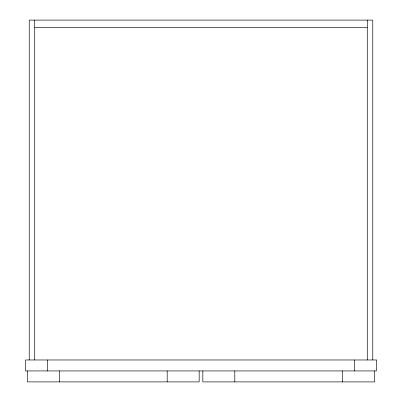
<?xml version="1.0" encoding="UTF-8"?>
<svg xmlns="http://www.w3.org/2000/svg" width="402" height="402" viewBox="0 0 402 402"><rect width="100%" height="100%" fill="white"/><g stroke="black" fill="none" stroke-linecap="round" stroke-linejoin="round"><path stroke-width="0.6" d="M34.718 27.411L367.282 27.411M374.589 370.935L374.589 381.9L202.829 381.9L202.829 370.935M372.765 359.971L372.765 20.1L29.235 20.1L29.235 359.971M367.282 20.1L367.282 359.971M354.489 359.971L354.489 370.935M342.615 370.935L342.615 381.9M234.803 370.935L234.803 381.9M199.171 370.935L199.171 381.9L27.411 381.9L27.411 370.935M167.197 370.935L167.197 381.9M59.385 370.935L59.385 381.9M47.511 359.971L47.511 370.935M34.718 20.1L34.718 359.971M376.418 359.971L25.582 359.971L25.582 370.935L376.418 370.935L376.418 359.971"/></g></svg>
